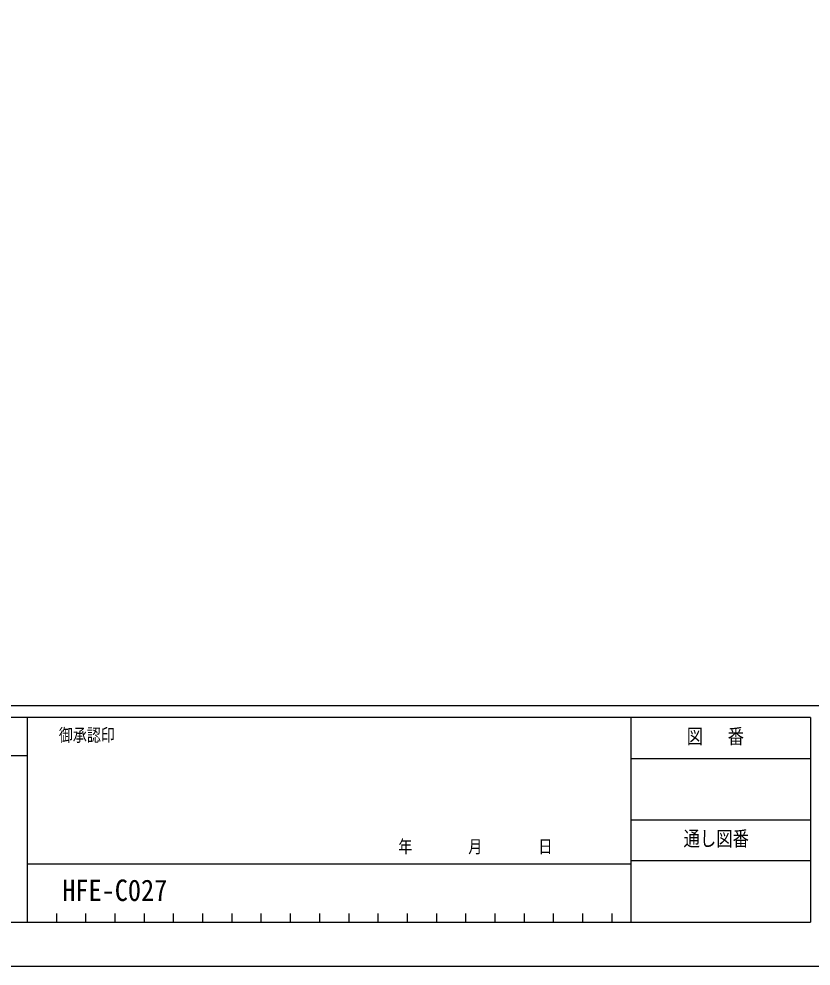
# Model space of a CAD drawing. Units: millimetres, scale not verified. Extents: x -6308 to 6308, y -4455 to 4455.
# Drawn here: x 3256 to 5289, y -4455 to -2025 of the extents above; entities that cross this region are included whole.
import ezdxf
from ezdxf.enums import TextEntityAlignment as Align

# ---------------------------------------------------------------- set-up
doc = ezdxf.new("R2010")
doc.units = ezdxf.units.MM
doc.header["$LTSCALE"] = 15
doc.layers.add('0-1_USER1', color=3, linetype='Continuous')
doc.layers.add('0-5_YKK_ZWAK', color=7, linetype='Continuous')
doc.styles.add('ＭＳ ゴシック', font='')
doc.styles.get('ＭＳ ゴシック').set_extended_font_data('MS Gothic')

msp = doc.modelspace()

# ---------------------------------------------------------------- linework, layer by layer
at = {"layer": '0-5_YKK_ZWAK'}
for p, q in [((5842.53, -3787.5), (-5857.47, -3787.5)), ((3277.53, -3817.5), (2977.53, -3817.5)), ((4826.28, -3817.5), (3277.53, -3817.5)), ((3277.53, -3817.5), (3277.53, -4342.5)), ((4826.28, -3817.5), (4826.28, -4342.5)), ((5287.53, -3817.5), (4826.28, -3817.5)), ((5287.53, -3817.5), (5287.53, -4342.5)), ((2977.53, -3915), (3277.53, -3915)), ((4826.28, -3922.5), (5287.53, -3922.5)), ((4826.28, -4080), (5287.53, -4080)), ((3277.53, -4192.5), (4826.28, -4192.5)), ((5287.53, -4185), (4826.28, -4185)), ((3352.53, -4320), (3352.53, -4342.5)), ((3427.53, -4320), (3427.53, -4342.5)), ((3502.53, -4320), (3502.53, -4342.5)), ((3577.53, -4320), (3577.53, -4342.5)), ((3652.53, -4320), (3652.53, -4342.5)), ((3727.53, -4320), (3727.53, -4342.5)), ((3802.53, -4320), (3802.53, -4342.5)), ((3877.53, -4320), (3877.53, -4342.5)), ((3952.53, -4320), (3952.53, -4342.5)), ((4027.53, -4320), (4027.53, -4342.5)), ((4102.53, -4320), (4102.53, -4342.5)), ((4177.53, -4320), (4177.53, -4342.5)), ((4252.53, -4320), (4252.53, -4342.5)), ((4327.53, -4320), (4327.53, -4342.5)), ((4402.53, -4320), (4402.53, -4342.5)), ((4477.53, -4320), (4477.53, -4342.5)), ((4552.53, -4320), (4552.53, -4342.5)), ((4627.53, -4320), (4627.53, -4342.5)), ((4702.53, -4320), (4702.53, -4342.5)), ((4777.53, -4320), (4777.53, -4342.5)), ((2977.53, -4342.5), (3277.53, -4342.5)), ((3277.53, -4342.5), (4826.28, -4342.5)), ((4826.28, -4342.5), (5287.53, -4342.5))]:
    msp.add_line(p, q, dxfattribs=at)
msp.add_lwpolyline([(-6307.5, -4455), (6307.5, -4455), (6307.5, 4455), (-6307.5, 4455)], close=True, dxfattribs=at)

# ---------------------------------------------------------------- texts
at = {"layer": '0-1_USER1', "style": 'ＭＳ ゴシック', "width": 0.9}
msp.add_text('HFE-C027', height=54.99, dxfattribs=at).set_placement((3367.66, -4304.56), align=Align.BOTTOM_LEFT)
at = {"layer": '0-5_YKK_ZWAK', "style": 'ＭＳ ゴシック', "width": 0.8}
for s, height, p in [('御承認印', 32.99, (3358.71, -3888.75)), ('図\u3000 番', 38.49, (4970.1, -3896.25)), ('通し図番', 38.49, (4961.7, -4158.75)), ('年        月        日', 32.99, (4229.86, -4174.82))]:
    msp.add_text(s, height=height, dxfattribs=at).set_placement(p, align=Align.BOTTOM_LEFT)

doc.saveas('drawing.dxf')
